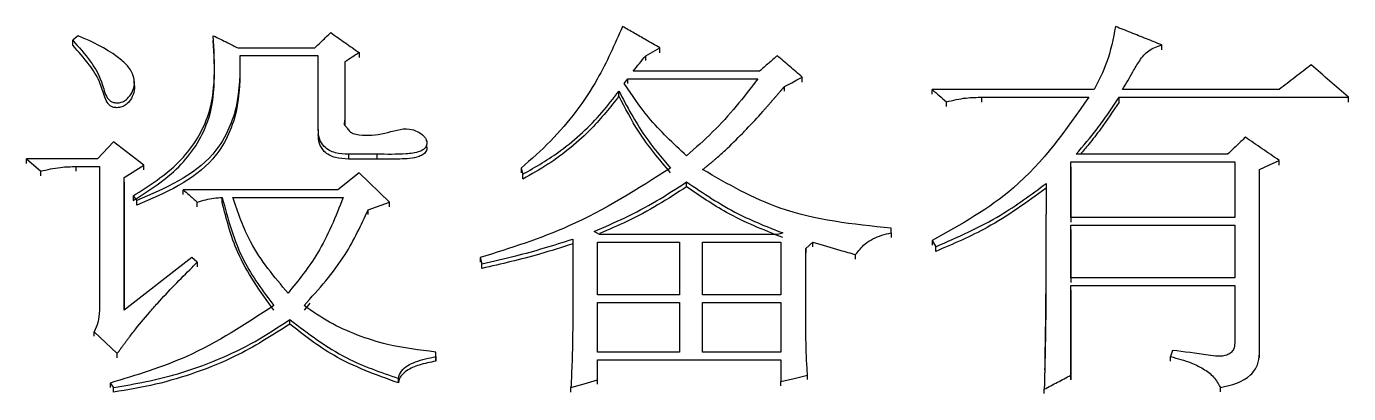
# Model space of a CAD drawing. Header units: millimetres. Extents: x 2642 to 4256, y 821 to 2003.
# Drawn here: x 2886.06 to 2894.1, y 1725.92 to 1728.15 of the extents above; entities that cross this region are included whole.
import ezdxf

# ---------------------------------------------------------------- set-up
doc = ezdxf.new("R2010")
doc.units = ezdxf.units.MM

msp = doc.modelspace()

# ---------------------------------------------------------------- linework, layer by layer
at = {"color": 7, "linetype": 'Continuous', "lineweight": 25}
for p, q in [((2886.3452, 1728.0389), (2886.3452, 1728.0687)), ((2887.3513, 1728.022), (2887.8164, 1728.022)), ((2889.915, 1727.9923), (2889.915, 1728.022)), ((2892.9655, 1728.011), (2892.9655, 1728.0407)), ((2887.838, 1727.9753), (2887.3621, 1727.9753)), ((2887.3621, 1727.9753), (2887.3621, 1727.9457)), ((2887.838, 1727.5264), (2887.838, 1727.9753)), ((2888.0003, 1727.9379), (2888.0003, 1727.5825)), ((2888.0003, 1727.9379), (2888.0003, 1727.9084)), ((2888.0868, 1727.994), (2888.0868, 1727.9643)), ((2889.8284, 1727.9457), (2889.8284, 1727.9753)), ((2887.3627, 1727.8977), (2887.3627, 1727.9275)), ((2888.0003, 1727.9081), (2888.0003, 1727.5532)), ((2890.5207, 1727.8819), (2889.7527, 1727.8819)), ((2886.7187, 1727.8053), (2886.7187, 1727.8348)), ((2889.6986, 1727.8071), (2889.7202, 1727.8351)), ((2889.7202, 1727.8351), (2890.5099, 1727.8351)), ((2889.7202, 1727.8057), (2889.7202, 1727.8351)), ((2890.6722, 1727.759), (2890.6722, 1727.7884)), ((2890.7803, 1727.8151), (2890.7803, 1727.8445)), ((2892.5544, 1727.7697), (2891.57, 1727.7697)), ((2891.57, 1727.7404), (2891.57, 1727.7697)), ((2893.6794, 1727.7697), (2892.7275, 1727.7697)), ((2889.6662, 1727.7311), (2889.6662, 1727.7604)), ((2891.6565, 1727.6657), (2891.6565, 1727.6949)), ((2891.8729, 1727.7229), (2892.5219, 1727.7229)), ((2891.8729, 1727.6937), (2891.8729, 1727.7229)), ((2892.7058, 1727.7229), (2894.1013, 1727.7229)), ((2892.7058, 1727.6937), (2892.7058, 1727.7229)), ((2894.1013, 1727.6937), (2894.1013, 1727.7229)), ((2888.0003, 1727.5535), (2888.0003, 1727.5825)), ((2886.5941, 1727.4515), (2886.4967, 1727.3484)), ((2886.7779, 1727.3109), (2886.5941, 1727.4515)), ((2887.838, 1727.5264), (2887.838, 1727.4975)), ((2888.4964, 1727.4555), (2888.4964, 1727.459)), ((2888.195, 1727.3765), (2888.0219, 1727.3765)), ((2888.0219, 1727.3765), (2888.0219, 1727.3479)), ((2888.195, 1727.3765), (2888.195, 1727.3474)), ((2888.4964, 1727.43), (2888.4964, 1727.4322)), ((2893.3657, 1727.3766), (2892.4462, 1727.3766)), ((2886.064, 1727.3484), (2886.1505, 1727.2735)), ((2886.4967, 1727.3484), (2886.064, 1727.3484)), ((2886.3669, 1727.3016), (2886.5075, 1727.3016)), ((2886.3669, 1727.273), (2886.3669, 1727.3016)), ((2886.5075, 1727.3016), (2886.5075, 1726.4286)), ((2886.659, 1727.236), (2886.7779, 1727.3109)), ((2886.7779, 1727.2824), (2886.7779, 1727.3109)), ((2888.195, 1727.3474), (2888.0219, 1727.3474)), ((2889.0712, 1727.2923), (2889.082, 1727.2548)), ((2889.0712, 1727.2923), (2889.0712, 1727.2637)), ((2892.4138, 1727.3297), (2893.409, 1727.3297)), ((2892.4138, 1726.9922), (2892.4138, 1727.3297)), ((2892.4138, 1727.3012), (2892.4138, 1727.3297)), ((2892.4138, 1727.3007), (2892.4138, 1726.9636)), ((2893.409, 1727.3297), (2893.409, 1726.9922)), ((2893.6794, 1727.3105), (2893.6794, 1727.3391)), ((2886.1505, 1727.245), (2886.1505, 1727.2735)), ((2886.659, 1726.4286), (2886.659, 1727.236)), ((2886.659, 1727.2075), (2886.659, 1727.236)), ((2886.659, 1727.2071), (2886.659, 1726.4286)), ((2888.0868, 1727.2641), (2887.957, 1727.161)), ((2888.2707, 1727.086), (2888.0868, 1727.2641)), ((2889.082, 1727.2263), (2889.082, 1727.2548)), ((2893.5604, 1726.1652), (2893.5604, 1727.2829)), ((2893.5604, 1727.2544), (2893.5604, 1727.2829)), ((2887.957, 1727.161), (2887.0159, 1727.161)), ((2887.0159, 1727.1327), (2887.0159, 1727.161)), ((2886.7131, 1727.1235), (2886.7347, 1727.0953)), ((2886.7131, 1727.1235), (2886.7131, 1727.0952)), ((2886.7347, 1727.0671), (2886.7347, 1727.0953)), ((2887.1025, 1727.0578), (2887.1025, 1727.086)), ((2887.2539, 1727.0859), (2887.2539, 1727.1141)), ((2887.3189, 1727.1141), (2887.9894, 1727.1141)), ((2888.1409, 1727.0391), (2888.2707, 1727.086)), ((2888.2707, 1727.0578), (2888.2707, 1727.086)), ((2888.1409, 1727.011), (2888.1409, 1727.0391)), ((2893.409, 1726.9922), (2892.4138, 1726.9922)), ((2889.5472, 1726.889), (2889.5147, 1726.9077)), ((2890.6289, 1726.889), (2889.5472, 1726.889)), ((2891.3212, 1726.8984), (2891.3212, 1726.9266)), ((2891.3212, 1726.8986), (2891.3212, 1726.9266)), ((2891.3212, 1726.8984), (2891.3212, 1726.8705)), ((2892.4138, 1726.9453), (2893.409, 1726.9453)), ((2892.4138, 1726.626), (2892.4138, 1726.9453)), ((2892.4138, 1726.9173), (2892.4138, 1726.9453)), ((2892.4138, 1726.9168), (2892.4138, 1726.5979)), ((2893.409, 1726.9453), (2893.409, 1726.6261)), ((2889.3849, 1726.8608), (2889.3849, 1726.3346)), ((2889.5364, 1726.842), (2890.034, 1726.842)), ((2889.5364, 1726.5226), (2889.5364, 1726.842)), ((2889.5364, 1726.8142), (2889.5364, 1726.842)), ((2890.034, 1726.842), (2890.034, 1726.5226)), ((2890.1746, 1726.842), (2890.6506, 1726.842)), ((2890.1746, 1726.5226), (2890.1746, 1726.842)), ((2890.1746, 1726.8142), (2890.1746, 1726.842)), ((2890.6506, 1726.842), (2890.6506, 1726.5227)), ((2890.802, 1726.8045), (2890.8453, 1726.842)), ((2890.8453, 1726.8142), (2890.8453, 1726.842)), ((2891.57, 1726.8515), (2891.5916, 1726.8139)), ((2891.57, 1726.8515), (2891.57, 1726.8237)), ((2891.5916, 1726.7862), (2891.5916, 1726.8139)), ((2887.07, 1726.7481), (2886.659, 1726.4286)), ((2887.1025, 1726.7199), (2887.07, 1726.7481)), ((2888.8224, 1726.7481), (2888.8332, 1726.7106)), ((2890.802, 1726.3158), (2890.802, 1726.8045)), ((2890.802, 1726.8045), (2890.802, 1726.7767)), ((2891.1049, 1726.7392), (2891.1049, 1726.7669)), ((2887.1025, 1726.7199), (2887.1025, 1726.6923)), ((2888.8332, 1726.683), (2888.8332, 1726.7106)), ((2893.409, 1726.6261), (2892.4138, 1726.626)), ((2892.4138, 1726.5791), (2893.409, 1726.5791)), ((2892.4138, 1726.0334), (2892.4138, 1726.5791)), ((2892.4138, 1726.5517), (2892.4138, 1726.5791)), ((2893.409, 1726.5791), (2893.409, 1726.2311)), ((2890.034, 1726.5226), (2889.5364, 1726.5226)), ((2890.6506, 1726.5227), (2890.1746, 1726.5226)), ((2892.4138, 1726.551), (2892.4138, 1726.0061)), ((2887.7876, 1726.4714), (2887.7515, 1726.429)), ((2889.5364, 1726.4756), (2890.034, 1726.4756)), ((2889.5364, 1726.1746), (2889.5364, 1726.4756)), ((2889.5364, 1726.4484), (2889.5364, 1726.4756)), ((2890.034, 1726.4756), (2890.034, 1726.1746)), ((2890.1746, 1726.4756), (2890.6506, 1726.4757)), ((2890.1746, 1726.1746), (2890.1746, 1726.4756)), ((2890.1746, 1726.4484), (2890.1746, 1726.4756)), ((2890.6506, 1726.4757), (2890.6506, 1726.1746)), ((2887.665, 1726.3452), (2887.665, 1726.3722)), ((2886.4751, 1726.2969), (2886.6157, 1726.1652)), ((2886.4751, 1726.27), (2886.4751, 1726.2969)), ((2886.6157, 1726.1385), (2886.6157, 1726.1652)), ((2888.552, 1726.1464), (2888.552, 1726.1746)), ((2888.552, 1726.1479), (2888.552, 1726.1746)), ((2890.034, 1726.1746), (2889.5364, 1726.1746)), ((2890.6506, 1726.1746), (2890.1746, 1726.1746)), ((2893.0304, 1726.1841), (2893.0196, 1726.1464)), ((2893.5604, 1726.1385), (2893.5604, 1726.1652)), ((2888.552, 1726.1464), (2888.552, 1726.1197)), ((2889.5364, 1726.1276), (2890.6506, 1726.1276)), ((2889.5364, 1726.0051), (2889.5364, 1726.1276)), ((2889.5364, 1726.1009), (2889.5364, 1726.1276)), ((2890.6506, 1726.1276), (2890.6506, 1725.9957)), ((2893.0196, 1726.1197), (2893.0196, 1726.1464)), ((2888.3249, 1725.9881), (2888.3249, 1726.0146)), ((2889.5364, 1725.9787), (2889.5364, 1726.0051)), ((2890.8128, 1726.0069), (2890.8128, 1726.0334)), ((2892.4138, 1726.0069), (2892.4138, 1726.0334)), ((2886.5724, 1725.9863), (2886.5941, 1725.958)), ((2886.5724, 1725.9863), (2886.5724, 1725.9599)), ((2886.5941, 1725.9316), (2886.5941, 1725.958)), ((2889.3741, 1725.9316), (2889.3741, 1725.958)), ((2890.6506, 1725.9693), (2890.6506, 1725.9957)), ((2892.2515, 1725.9223), (2892.2515, 1725.9486)), ((2893.3224, 1725.9317), (2893.3224, 1725.9581))]:
    msp.add_line(p, q, dxfattribs=at)
at = {"color": 7, "linetype": 'Continuous', "lineweight": 25, "flags": 128}
for points in [[(2886.3777, 1728.0967), (2886.3614, 1728.0827), (2886.3452, 1728.0687)], [(2889.8284, 1727.9753), (2889.8717, 1727.9987), (2889.915, 1728.022)], [(2890.6722, 1727.7884), (2890.7161, 1727.8112), (2890.7482, 1727.8278), (2890.7803, 1727.8445)], [(2886.064, 1727.3198), (2886.064, 1727.3267), (2886.064, 1727.334), (2886.064, 1727.3484)], [(2893.5604, 1727.2829), (2893.6199, 1727.311), (2893.6794, 1727.3391)], [(2890.0773, 1727.1795), (2890.0773, 1727.1865), (2890.0773, 1727.194), (2890.0773, 1727.2079)], [(2890.6614, 1726.8984), (2890.6452, 1726.8937), (2890.6289, 1726.889)], [(2888.8224, 1726.7481), (2888.8224, 1726.7366), (2888.8224, 1726.7282), (2888.8224, 1726.7205)], [(2889.3741, 1725.958), (2889.4553, 1725.9816), (2889.5364, 1726.0051)], [(2890.6506, 1725.9957), (2890.7317, 1726.0146), (2890.8128, 1726.0334)]]:
    msp.add_lwpolyline(points, dxfattribs=at)
at = {"color": 7, "linetype": 'Continuous', "lineweight": 25}
for points, knots in [([(2886.3452, 1728.0687), (2886.3823, 1728.0276), (2886.4567, 1727.9453), (2886.5259, 1727.8222), (2886.5432, 1727.7265), (2886.5781, 1727.6956), (2886.6009, 1727.6884), (2886.6271, 1727.6883), (2886.655, 1727.6965), (2886.6828, 1727.7165), (2886.706, 1727.7489), (2886.7225, 1727.7924), (2886.7204, 1727.8427), (2886.6945, 1727.899), (2886.5992, 1727.9922), (2886.4827, 1728.0509), (2886.3899, 1728.0913), (2886.3777, 1728.0967)], [0, 0, 0, 0, 0.147264, 0.295549, 0.379238, 0.397703, 0.416178, 0.440331, 0.464931, 0.490583, 0.529382, 0.57023, 0.614805, 0.662848, 0.734386, 0.964893, 1, 1, 1, 1]), ([(2886.7131, 1727.1235), (2886.8111, 1727.1858), (2887.0026, 1727.3075), (2887.225, 1727.6494), (2887.2093, 1727.9276), (2887.1998, 1728.0967)], [0, 0, 0, 0, 0.29142, 0.569226, 1, 1, 1, 1]), ([(2887.1998, 1728.0967), (2887.2146, 1728.0894), (2887.2442, 1728.0748), (2887.2947, 1728.0499), (2887.3304, 1728.0323), (2887.3513, 1728.022)], [0, 0, 0, 0, 0.293208, 0.586415, 1, 1, 1, 1]), ([(2887.8164, 1728.022), (2887.8283, 1728.0334), (2887.8504, 1728.0547), (2887.8829, 1728.0858), (2887.9035, 1728.1055), (2887.9138, 1728.1154)], [0, 0, 0, 0, 0.365746, 0.682872, 1, 1, 1, 1]), ([(2887.9138, 1728.1154), (2887.9426, 1728.0952), (2888.0003, 1728.0547), (2888.058, 1728.0142), (2888.0868, 1727.994)], [0, 0, 0, 0, 0.4999994, 1, 1, 1, 1]), ([(2889.6878, 1728.1528), (2889.6401, 1728.0442), (2889.5613, 1727.8645), (2889.408, 1727.6337), (2889.2533, 1727.4516), (2889.1321, 1727.3456), (2889.0712, 1727.2923)], [0, 0, 0, 0, 0.33491, 0.554084, 0.775731, 1, 1, 1, 1]), ([(2889.915, 1728.022), (2889.8861, 1728.0386), (2889.8339, 1728.0687), (2889.7581, 1728.1123), (2889.7112, 1728.1393), (2889.6878, 1728.1528)], [0, 0, 0, 0, 0.380657, 0.690329, 1, 1, 1, 1]), ([(2892.6841, 1728.1528), (2892.6701, 1728.0785), (2892.645, 1727.9451), (2892.5822, 1727.8235), (2892.5544, 1727.7697)], [0, 0, 0, 0, 0.556867, 1, 1, 1, 1]), ([(2892.9655, 1728.0407), (2892.9344, 1728.0531), (2892.872, 1728.078), (2892.7782, 1728.1154), (2892.7155, 1728.1403), (2892.6841, 1728.1528)], [0, 0, 0, 0, 0.331265, 0.665632, 1, 1, 1, 1]), ([(2886.7179, 1727.8047), (2886.7185, 1727.8032), (2886.7245, 1727.7862), (2886.7186, 1727.7495), (2886.6998, 1727.708), (2886.673, 1727.6782), (2886.6443, 1727.6625), (2886.6159, 1727.6579), (2886.5912, 1727.661), (2886.5722, 1727.6702), (2886.5532, 1727.6905), (2886.5337, 1727.7409), (2886.5099, 1727.8248), (2886.442, 1727.9315), (2886.3799, 1728.0002), (2886.3452, 1728.0386)], [0, 0, 0, 0, 0.007427, 0.08003, 0.156119, 0.209437, 0.252123, 0.294833, 0.329859, 0.356953, 0.384034, 0.449164, 0.593735, 0.772907, 1, 1, 1, 1]), ([(2886.7131, 1727.0947), (2886.8111, 1727.1569), (2887.0025, 1727.2785), (2887.225, 1727.6199), (2887.2093, 1727.8978), (2887.1998, 1728.0667)], [0, 0, 0, 0, 0.291558, 0.569369, 1, 1, 1, 1]), ([(2892.7275, 1727.7697), (2892.7484, 1727.8052), (2892.783, 1727.8638), (2892.8296, 1727.9457), (2892.8825, 1728.0127), (2892.9375, 1728.0313), (2892.9655, 1728.0407)], [0, 0, 0, 0, 0.334928, 0.552034, 0.77193, 1, 1, 1, 1]), ([(2887.3621, 1727.9753), (2887.3619, 1727.8706), (2887.3615, 1727.6604), (2887.1866, 1727.2891), (2886.9083, 1727.1698), (2886.7347, 1727.0953)], [0, 0, 0, 0, 0.271711, 0.545564, 1, 1, 1, 1]), ([(2887.3621, 1727.9454), (2887.3619, 1727.8409), (2887.3615, 1727.6309), (2887.1865, 1727.26), (2886.9083, 1727.1409), (2886.7347, 1727.0666)], [0, 0, 0, 0, 0.27158, 0.545365, 1, 1, 1, 1]), ([(2888.0868, 1727.994), (2888.0724, 1727.9846), (2888.0436, 1727.966), (2888.0147, 1727.9473), (2888.0003, 1727.9379)], [0, 0, 0, 0, 0.5, 1, 1, 1, 1]), ([(2889.7527, 1727.8819), (2889.7653, 1727.8974), (2889.7906, 1727.9286), (2889.8158, 1727.9597), (2889.8284, 1727.9753)], [0, 0, 0, 0, 0.499997, 1, 1, 1, 1]), ([(2890.6289, 1727.9753), (2890.6109, 1727.9597), (2890.5748, 1727.9286), (2890.5388, 1727.8974), (2890.5207, 1727.8819)], [0, 0, 0, 0, 0.500001, 1, 1, 1, 1]), ([(2890.7803, 1727.8445), (2890.7551, 1727.8663), (2890.7046, 1727.9099), (2890.6541, 1727.9535), (2890.6289, 1727.9753)], [0, 0, 0, 0, 0.5, 1, 1, 1, 1]), ([(2893.8741, 1727.9193), (2893.8416, 1727.8944), (2893.7767, 1727.8445), (2893.7118, 1727.7946), (2893.6794, 1727.7697)], [0, 0, 0, 0, 0.500001, 1, 1, 1, 1]), ([(2894.1013, 1727.7229), (2894.0634, 1727.7557), (2893.9877, 1727.8211), (2893.912, 1727.8866), (2893.8741, 1727.9193)], [0, 0, 0, 0, 0.5, 1, 1, 1, 1]), ([(2890.0773, 1727.3672), (2889.996, 1727.4421), (2889.8517, 1727.5749), (2889.7452, 1727.7366), (2889.6986, 1727.8071)], [0, 0, 0, 0, 0.56355, 1, 1, 1, 1]), ([(2890.5099, 1727.8351), (2890.4669, 1727.7786), (2890.3814, 1727.6663), (2890.2379, 1727.5084), (2890.131, 1727.4144), (2890.0773, 1727.3672)], [0, 0, 0, 0, 0.334945, 0.666198, 1, 1, 1, 1]), ([(2890.1746, 1727.2829), (2890.177, 1727.2848), (2890.1805, 1727.2877), (2890.1852, 1727.2915), (2890.19, 1727.2953), (2890.1947, 1727.2991), (2890.1994, 1727.3029), (2890.203, 1727.3058), (2890.2077, 1727.3096), (2890.2124, 1727.3135), (2890.2171, 1727.3173), (2890.2206, 1727.3202), (2890.2241, 1727.3231), (2890.2288, 1727.327), (2890.2346, 1727.3318), (2890.2404, 1727.3367), (2890.2485, 1727.3436), (2890.2727, 1727.3644), (2890.3309, 1727.4174), (2890.3912, 1727.4769), (2890.4668, 1727.555), (2890.5096, 1727.6018), (2890.5456, 1727.6423), (2890.5536, 1727.6513), (2890.5616, 1727.6604), (2890.5695, 1727.6694), (2890.5755, 1727.6762), (2890.5814, 1727.683), (2890.5893, 1727.6921), (2890.5972, 1727.7012), (2890.6051, 1727.7103), (2890.611, 1727.7172), (2890.6159, 1727.7228), (2890.6199, 1727.7274), (2890.6238, 1727.732), (2890.6277, 1727.7365), (2890.6316, 1727.7411), (2890.6346, 1727.7445), (2890.6385, 1727.7491), (2890.6424, 1727.7537), (2890.6463, 1727.7582), (2890.6493, 1727.7617), (2890.6522, 1727.7651), (2890.6561, 1727.7697), (2890.66, 1727.7742), (2890.664, 1727.7788), (2890.6677, 1727.7831), (2890.6704, 1727.7863), (2890.6722, 1727.7884)], [0, 0, 0, 0, 0.012754, 0.019131, 0.0255081, 0.0382621, 0.0446391, 0.0510162, 0.0573932, 0.0701472, 0.0765243, 0.0829013, 0.0892783, 0.0956553, 0.1084094, 0.1211635, 0.1275405, 0.1530491, 0.2551015, 0.4592227, 0.5102396, 0.714344, 0.727098, 0.7398521, 0.7653602, 0.7781143, 0.7908683, 0.8036224, 0.8163764, 0.8418845, 0.8546386, 0.8673926, 0.8801467, 0.8865237, 0.8929007, 0.9056548, 0.9120318, 0.9184088, 0.9247859, 0.9375399, 0.9439169, 0.950294, 0.956671, 0.963048, 0.975802, 0.9821791, 0.9885561, 1, 1, 1, 1]), ([(2891.57, 1727.7697), (2891.5844, 1727.7572), (2891.6133, 1727.7323), (2891.6421, 1727.7073), (2891.6565, 1727.6949)], [0, 0, 0, 0, 0.5, 1, 1, 1, 1]), ([(2889.082, 1727.2548), (2889.1605, 1727.3002), (2889.2891, 1727.3745), (2889.4453, 1727.5063), (2889.565, 1727.6268), (2889.6325, 1727.716), (2889.6661, 1727.7603)], [0, 0, 0, 0, 0.345122, 0.565624, 0.783909, 1, 1, 1, 1]), ([(2889.6661, 1727.7307), (2889.6129, 1727.6629), (2889.5247, 1727.5505), (2889.3747, 1727.4154), (2889.2353, 1727.3117), (2889.1333, 1727.2546), (2889.082, 1727.2258)], [0, 0, 0, 0, 0.334608, 0.554057, 0.775918, 1, 1, 1, 1]), ([(2889.6662, 1727.7603), (2889.7145, 1727.6674), (2889.8014, 1727.5004), (2889.925, 1727.3563), (2889.9799, 1727.2924)], [0, 0, 0, 0, 0.556747, 1, 1, 1, 1]), ([(2889.9799, 1727.2634), (2889.9111, 1727.3452), (2889.7888, 1727.4905), (2889.7035, 1727.6577), (2889.6662, 1727.7307)], [0, 0, 0, 0, 0.563004, 1, 1, 1, 1]), ([(2892.5219, 1727.7229), (2892.3833, 1727.525), (2892.1323, 1727.1665), (2891.744, 1726.9489), (2891.57, 1726.8515)], [0, 0, 0, 0, 0.551948, 1, 1, 1, 1]), ([(2891.6565, 1727.6949), (2891.6963, 1727.7042), (2891.7674, 1727.7208), (2891.8406, 1727.7223), (2891.8729, 1727.7229)], [0, 0, 0, 0, 0.558835, 1, 1, 1, 1]), ([(2892.4462, 1727.3766), (2892.4894, 1727.4274), (2892.5578, 1727.5081), (2892.642, 1727.6254), (2892.6845, 1727.6904), (2892.7058, 1727.7229)], [0, 0, 0, 0, 0.460317, 0.729933, 1, 1, 1, 1]), ([(2892.7058, 1727.6934), (2892.6693, 1727.6381), (2892.6113, 1727.5504), (2892.5304, 1727.4463), (2892.4879, 1727.3966), (2892.4708, 1727.3766)], [0, 0, 0, 0, 0.5049737, 0.8003061, 1, 1, 1, 1]), ([(2888.0003, 1727.5825), (2887.999, 1727.5786), (2887.9967, 1727.5715), (2887.9954, 1727.5622), (2887.9969, 1727.5552), (2888.0041, 1727.5468), (2888.0163, 1727.5342), (2888.0278, 1727.5138), (2888.0538, 1727.4996), (2888.1252, 1727.4878), (2888.2415, 1727.4941), (2888.359, 1727.5433), (2888.4407, 1727.5165), (2888.4745, 1727.4946), (2888.4932, 1727.4708), (2888.499, 1727.4509), (2888.4977, 1727.4322), (2888.4905, 1727.4166), (2888.4762, 1727.4029), (2888.4373, 1727.3847), (2888.3404, 1727.3741), (2888.2537, 1727.3756), (2888.195, 1727.3765)], [0, 0, 0, 0, 0.0138, 0.025127, 0.031098, 0.037099, 0.060784, 0.089374, 0.112534, 0.153888, 0.320046, 0.483741, 0.537098, 0.589789, 0.612612, 0.635583, 0.657284, 0.674402, 0.691535, 0.721107, 0.811251, 1, 1, 1, 1]), ([(2888.0219, 1727.3765), (2887.995, 1727.3777), (2887.9419, 1727.3799), (2887.874, 1727.4139), (2887.8414, 1727.4707), (2887.8391, 1727.5079), (2887.838, 1727.5264)], [0, 0, 0, 0, 0.293529, 0.577239, 0.79045, 1, 1, 1, 1]), ([(2888.0219, 1727.3474), (2887.995, 1727.3486), (2887.9419, 1727.3508), (2887.874, 1727.3847), (2887.8414, 1727.4414), (2887.8391, 1727.4786), (2887.838, 1727.4971)], [0, 0, 0, 0, 0.293693, 0.577474, 0.790597, 1, 1, 1, 1]), ([(2893.4739, 1727.4796), (2893.4558, 1727.4624), (2893.4198, 1727.4281), (2893.3837, 1727.3938), (2893.3657, 1727.3766)], [0, 0, 0, 0, 0.500002, 1, 1, 1, 1]), ([(2893.6794, 1727.3391), (2893.6451, 1727.3625), (2893.5766, 1727.4094), (2893.5081, 1727.4562), (2893.4739, 1727.4796)], [0, 0, 0, 0, 0.499999, 1, 1, 1, 1]), ([(2888.4955, 1727.4294), (2888.4965, 1727.426), (2888.4995, 1727.4165), (2888.497, 1727.401), (2888.4894, 1727.386), (2888.4743, 1727.3725), (2888.424, 1727.3507), (2888.3266, 1727.3456), (2888.2412, 1727.3468), (2888.195, 1727.3474)], [0, 0, 0, 0, 0.031002, 0.089187, 0.134339, 0.17946, 0.263265, 0.602046, 1, 1, 1, 1]), ([(2886.1505, 1727.2735), (2886.1903, 1727.2828), (2886.2615, 1727.2995), (2886.3346, 1727.3009), (2886.3669, 1727.3016)], [0, 0, 0, 0, 0.558839, 1, 1, 1, 1]), ([(2889.9799, 1727.2924), (2889.779, 1727.1647), (2889.4174, 1726.9349), (2889.0055, 1726.8056), (2888.8224, 1726.7481)], [0, 0, 0, 0, 0.555577, 1, 1, 1, 1]), ([(2889.5147, 1726.9077), (2889.5777, 1726.9346), (2889.7072, 1726.9898), (2889.8955, 1727.0901), (2890.0166, 1727.1686), (2890.0773, 1727.2079)], [0, 0, 0, 0, 0.320214, 0.659112, 1, 1, 1, 1]), ([(2890.0773, 1727.2079), (2890.1792, 1727.1391), (2890.3623, 1727.0155), (2890.5695, 1726.9344), (2890.6614, 1726.8984)], [0, 0, 0, 0, 0.556532, 1, 1, 1, 1]), ([(2891.3212, 1726.9266), (2891.0897, 1726.9505), (2890.6799, 1726.9929), (2890.3278, 1727.195), (2890.1746, 1727.2829)], [0, 0, 0, 0, 0.56492, 1, 1, 1, 1]), ([(2887.0159, 1727.161), (2887.0283, 1727.1503), (2887.0489, 1727.1324), (2887.0777, 1727.1074), (2887.0942, 1727.0931), (2887.1025, 1727.086)], [0, 0, 0, 0, 0.428366, 0.714185, 1, 1, 1, 1]), ([(2890.0773, 1727.179), (2890.0204, 1727.1419), (2889.9033, 1727.0654), (2889.7256, 1726.9708), (2889.6034, 1726.918), (2889.5476, 1726.8939)], [0, 0, 0, 0, 0.339407, 0.698467, 1, 1, 1, 1]), ([(2890.6614, 1726.87), (2890.5449, 1726.9165), (2890.3381, 1726.9991), (2890.1565, 1727.1244), (2890.0773, 1727.1791)], [0, 0, 0, 0, 0.563368, 1, 1, 1, 1]), ([(2891.5916, 1726.8139), (2891.7261, 1726.8729), (2891.9647, 1726.9776), (2892.1718, 1727.1314), (2892.2623, 1727.1986)], [0, 0, 0, 0, 0.563405, 1, 1, 1, 1]), ([(2892.2623, 1727.1697), (2892.146, 1727.0853), (2891.937, 1726.9336), (2891.6977, 1726.831), (2891.5916, 1726.7856)], [0, 0, 0, 0, 0.556386, 1, 1, 1, 1]), ([(2892.2623, 1727.1986), (2892.2623, 1727.1679), (2892.2622, 1727.1295), (2892.2621, 1727.0873), (2892.2621, 1727.0681), (2892.2621, 1727.0489), (2892.262, 1727.0297), (2892.262, 1727.0105), (2892.2619, 1726.9913), (2892.2619, 1726.9721), (2892.2619, 1726.9529), (2892.2618, 1726.926), (2892.2618, 1726.8953), (2892.2617, 1726.8569), (2892.2616, 1726.8184), (2892.2615, 1726.78), (2892.2614, 1726.7416), (2892.2613, 1726.7031), (2892.2612, 1726.6647), (2892.2611, 1726.6262), (2892.261, 1726.5878), (2892.2609, 1726.5493), (2892.2607, 1726.5108), (2892.2605, 1726.4262), (2892.2596, 1726.3338), (2892.2581, 1726.2414), (2892.2572, 1726.1952), (2892.2564, 1726.1566), (2892.2557, 1726.1258), (2892.2552, 1726.1027), (2892.2547, 1726.0796), (2892.2541, 1726.0565), (2892.2536, 1726.0334), (2892.2531, 1726.0141), (2892.2526, 1725.9942), (2892.2521, 1725.9737), (2892.2517, 1725.957), (2892.2515, 1725.9486)], [0, 0, 0, 0, 0.073851, 0.092313, 0.101545, 0.120007, 0.13847, 0.147702, 0.166164, 0.184627, 0.193858, 0.212321, 0.249246, 0.267709, 0.304634, 0.34156, 0.360022, 0.396948, 0.433873, 0.452336, 0.489261, 0.526187, 0.544649, 0.581575, 0.729279, 0.766204, 0.803129, 0.840055, 0.858517, 0.87698, 0.895443, 0.913906, 0.932368, 0.950831, 0.960062, 0.980031, 1, 1, 1, 1]), ([(2887.1025, 1727.086), (2887.1198, 1727.0906), (2887.1531, 1727.0996), (2887.2034, 1727.1111), (2887.237, 1727.1131), (2887.2539, 1727.1141)], [0, 0, 0, 0, 0.3484066, 0.6722881, 1, 1, 1, 1]), ([(2887.2539, 1727.1141), (2887.2891, 1726.9821), (2887.3525, 1726.7445), (2887.5014, 1726.5454), (2887.5677, 1726.4568)], [0, 0, 0, 0, 0.555454, 1, 1, 1, 1]), ([(2887.5677, 1726.4289), (2887.4856, 1726.5427), (2887.34, 1726.7444), (2887.2801, 1726.9818), (2887.2539, 1727.0853)], [0, 0, 0, 0, 0.563754, 1, 1, 1, 1]), ([(2887.6542, 1726.5321), (2887.571, 1726.6312), (2887.4234, 1726.807), (2887.3506, 1727.0207), (2887.3189, 1727.1141)], [0, 0, 0, 0, 0.56317, 1, 1, 1, 1]), ([(2887.9894, 1727.1141), (2887.9436, 1726.9976), (2887.8612, 1726.7878), (2887.7179, 1726.6108), (2887.6542, 1726.5321)], [0, 0, 0, 0, 0.555585, 1, 1, 1, 1]), ([(2887.7515, 1726.4569), (2887.8412, 1726.5565), (2888.0003, 1726.7332), (2888.0982, 1726.9462), (2888.1409, 1727.0391)], [0, 0, 0, 0, 0.563739, 1, 1, 1, 1]), ([(2891.1049, 1726.7669), (2891.1223, 1726.7895), (2891.1514, 1726.827), (2891.209, 1726.8632), (2891.2633, 1726.8855), (2891.3018, 1726.8941), (2891.3212, 1726.8984)], [0, 0, 0, 0, 0.330275, 0.550122, 0.773937, 1, 1, 1, 1]), ([(2888.8332, 1726.7106), (2888.9019, 1726.726), (2889.0293, 1726.7547), (2889.213, 1726.8061), (2889.3276, 1726.8425), (2889.3849, 1726.8608)], [0, 0, 0, 0, 0.368755, 0.684174, 1, 1, 1, 1]), ([(2889.3849, 1726.8324), (2889.3181, 1726.8107), (2889.1941, 1726.7706), (2889.0093, 1726.723), (2888.8919, 1726.6959), (2888.8332, 1726.6823)], [0, 0, 0, 0, 0.368815, 0.684259, 1, 1, 1, 1]), ([(2890.8453, 1726.842), (2890.8998, 1726.8255), (2890.986, 1726.7994), (2891.0729, 1726.7756), (2891.1049, 1726.7669)], [0, 0, 0, 0, 0.632425, 1, 1, 1, 1]), ([(2892.2617, 1726.8781), (2892.2612, 1726.7286), (2892.2603, 1726.4953), (2892.2565, 1726.2324), (2892.2541, 1726.1035), (2892.2537, 1726.0671), (2892.2537, 1726.0661), (2892.2537, 1726.0658), (2892.2537, 1726.0657), (2892.2537, 1726.0657), (2892.2537, 1726.0657)], [0, 0, 0, 0, 0.538947, 0.84135, 0.9945, 0.997599, 0.998704, 0.99955, 0.999901, 1, 1, 1, 1]), ([(2886.6157, 1726.1652), (2886.6194, 1726.1702), (2886.6249, 1726.1778), (2886.6323, 1726.1878), (2886.6396, 1726.1979), (2886.647, 1726.2079), (2886.6544, 1726.218), (2886.66, 1726.2255), (2886.6674, 1726.2355), (2886.6749, 1726.2455), (2886.6824, 1726.2554), (2886.6881, 1726.2629), (2886.6994, 1726.2777), (2886.7396, 1726.3295), (2886.7956, 1726.3967), (2886.9113, 1726.5282), (2887.01, 1726.6282), (2887.0918, 1726.7094), (2887.1025, 1726.7199)], [0, 0, 0, 0, 0.025377, 0.038065, 0.050754, 0.076131, 0.088819, 0.101507, 0.114196, 0.139573, 0.152261, 0.16495, 0.177638, 0.228393, 0.431466, 0.532978, 0.939243, 1, 1, 1, 1]), ([(2886.5075, 1726.4286), (2886.5063, 1726.403), (2886.504, 1726.357), (2886.4839, 1726.3154), (2886.4751, 1726.2969)], [0, 0, 0, 0, 0.557224, 1, 1, 1, 1]), ([(2887.5677, 1726.4568), (2887.3964, 1726.3442), (2887.0877, 1726.1411), (2886.7311, 1726.034), (2886.5724, 1725.9863)], [0, 0, 0, 0, 0.554852, 1, 1, 1, 1]), ([(2888.552, 1726.1746), (2888.4533, 1726.1864), (2888.2913, 1726.2057), (2888.0761, 1726.2743), (2887.904, 1726.3513), (2887.8021, 1726.4218), (2887.7515, 1726.4569)], [0, 0, 0, 0, 0.343988, 0.565055, 0.783969, 1, 1, 1, 1]), ([(2886.5941, 1725.958), (2886.7257, 1725.9816), (2886.9418, 1726.0204), (2887.2269, 1726.1251), (2887.4564, 1726.2335), (2887.5957, 1726.3261), (2887.665, 1726.3722)], [0, 0, 0, 0, 0.3437, 0.56446, 0.78335, 1, 1, 1, 1]), ([(2887.665, 1726.3444), (2887.5562, 1726.2748), (2887.3761, 1726.1596), (2887.0966, 1726.0476), (2886.8498, 1725.973), (2886.6795, 1725.9449), (2886.5941, 1725.9308)], [0, 0, 0, 0, 0.335493, 0.555469, 0.777124, 1, 1, 1, 1]), ([(2887.665, 1726.3722), (2887.7764, 1726.2873), (2887.977, 1726.1343), (2888.2177, 1726.0514), (2888.3249, 1726.0146)], [0, 0, 0, 0, 0.554975, 1, 1, 1, 1]), ([(2888.3249, 1725.9873), (2888.1893, 1726.0358), (2887.9493, 1726.1218), (2887.7513, 1726.2769), (2887.665, 1726.3444)], [0, 0, 0, 0, 0.564668, 1, 1, 1, 1]), ([(2889.3849, 1726.3346), (2889.3846, 1726.2983), (2889.3839, 1726.2257), (2889.3805, 1726.1002), (2889.3765, 1726.011), (2889.3741, 1725.958)], [0, 0, 0, 0, 0.289216, 0.578434, 1, 1, 1, 1]), ([(2890.8128, 1726.0334), (2890.8104, 1726.0663), (2890.8057, 1726.1298), (2890.803, 1726.224), (2890.8023, 1726.2852), (2890.802, 1726.3158)], [0, 0, 0, 0, 0.350188, 0.675022, 1, 1, 1, 1]), ([(2893.409, 1726.2311), (2893.4083, 1726.2169), (2893.407, 1726.1939), (2893.3863, 1726.1682), (2893.3362, 1726.1418), (2893.2101, 1726.1624), (2893.1018, 1726.1754), (2893.0304, 1726.1841)], [0, 0, 0, 0, 0.1006488, 0.1620174, 0.226226, 0.4894859, 1, 1, 1, 1]), ([(2893.3224, 1725.9581), (2893.3905, 1725.9744), (2893.4839, 1725.9969), (2893.5528, 1726.094), (2893.5579, 1726.1417), (2893.5604, 1726.1652)], [0, 0, 0, 0, 0.57516, 0.790026, 1, 1, 1, 1]), ([(2888.3249, 1726.0146), (2888.3297, 1726.0301), (2888.3395, 1726.0618), (2888.3816, 1726.0939), (2888.4512, 1726.1258), (2888.5104, 1726.1379), (2888.552, 1726.1464)], [0, 0, 0, 0, 0.175771, 0.359485, 0.548639, 1, 1, 1, 1]), ([(2888.552, 1726.1189), (2888.5183, 1726.1121), (2888.4569, 1726.0997), (2888.3855, 1726.0707), (2888.3459, 1726.0369), (2888.3296, 1726.0107), (2888.3262, 1725.994), (2888.3249, 1725.9873)], [0, 0, 0, 0, 0.36709, 0.669259, 0.811722, 0.924466, 1, 1, 1, 1]), ([(2888.552, 1726.1189), (2888.552, 1726.1241), (2888.552, 1726.1335), (2888.552, 1726.1429), (2888.552, 1726.1471)], [0, 0, 0, 0, 0.56, 1, 1, 1, 1]), ([(2893.0196, 1726.1464), (2893.0616, 1726.1355), (2893.1306, 1726.1177), (2893.2184, 1726.0748), (2893.2844, 1726.0264), (2893.3099, 1725.9806), (2893.3224, 1725.9581)], [0, 0, 0, 0, 0.348454, 0.571203, 0.789125, 1, 1, 1, 1])]:
    msp.add_open_spline(points, degree=3, knots=knots, dxfattribs=at)
msp.add_open_spline([(2892.2515, 1725.9486), (2892.2786, 1725.9628), (2892.3327, 1725.991), (2892.3867, 1726.0193), (2892.4138, 1726.0334)], degree=3, dxfattribs=at)

doc.saveas('drawing.dxf')
